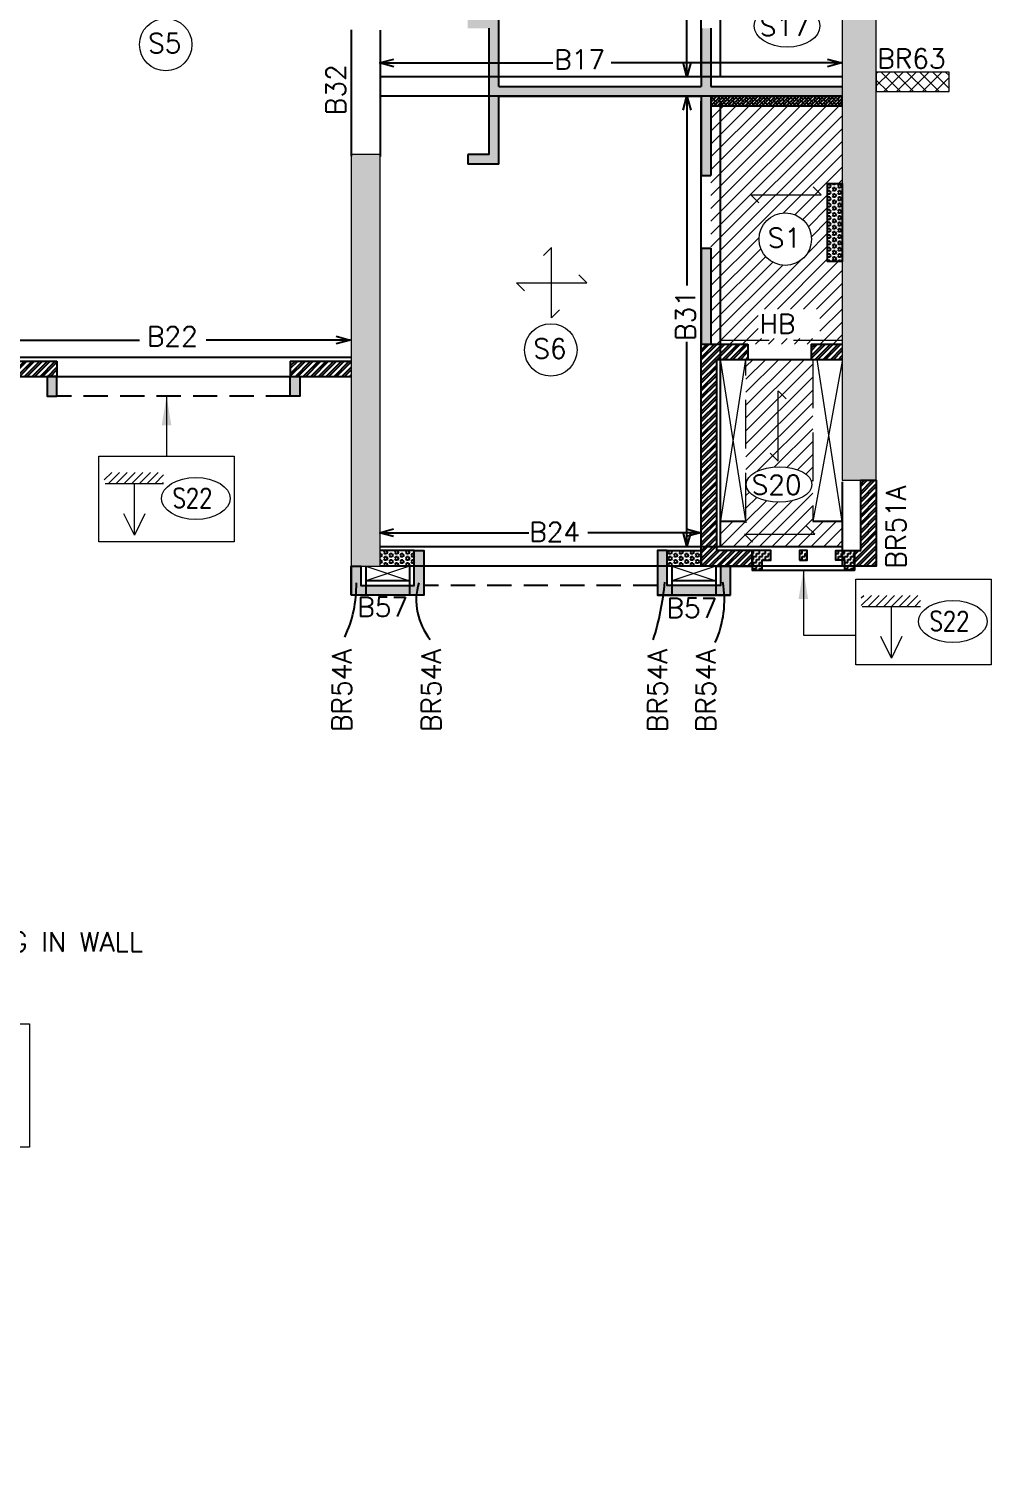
# Model space of a CAD drawing. Header units: millimetres. Extents: x 1181448 to 1317632, y -5734806 to -5633961.
# Drawn here: x 1218997 to 1228895, y -5663637 to -5648906 of the extents above; entities that cross this region are included whole.
import ezdxf

# ---------------------------------------------------------------- set-up
doc = ezdxf.new("R2010")
doc.units = ezdxf.units.MM
doc.header["$LTSCALE"] = 1000
doc.header["$MEASUREMENT"] = 0
for name, pattern in [('1', [0]), ('AUDIT_D_120904163729-0', [0]), ('HIDDEN', [0.375, 0.25, -0.125]), ('T8(T9 IS SIMILAR) - TYPICAL FLOOR ELEVATION$0$AUDIT_D_120904163729-0', [0]), ('T8(T9 IS SIMILAR) - TYPICAL FLOOR ELEVATION$0$HIDDEN', [0.375, 0.25, -0.125])]:
    doc.linetypes.add(name, pattern=pattern)
doc.layers.get('0').update_dxf_attribs({"linetype": 'AUDIT_D_120904163729-0'})
for name, color, linetype in [('100 MM THK. NON-STRUCTURAL WALL', 134, 'Continuous'), ('100 MM THK. NON-STRUCTURAL WALL FOR LEDGE WALL BELOW WASHBASIN COUNTER', 47, 'Continuous'), ('150 MM THK. BLOCK WORK.', 223, 'Continuous'), ('A_dim', 1, 'Continuous'), ('S-BEAM', 20, 'Continuous'), ('SCPL-BEAMS NO.', 7, 'Continuous'), ('T8(T9 IS SIMILAR) - TYPICAL FLOOR ELEVATION$0$A-WALL-FEATURES', 6, 'T8(T9 IS SIMILAR) - TYPICAL FLOOR ELEVATION$0$AUDIT_D_120904163729-0')]:
    doc.layers.add(name, color=color, linetype=linetype)
for name, color, linetype, lineweight in [('160 THK. STRUCT WALL', 7, 'Continuous', 15), ('200 THK. NON-STRUCT WALL -1', 6, 'Continuous', 15), ('3BHK-A$0$A-WALL- 160', 6, 'Continuous', 30), ('S-CUTOUT', 8, 'Continuous', 15), ('S-HATCH', 8, 'Continuous', 9), ('SCPL BEAM', 20, 'Continuous', 13), ('SCPL_DIM', 9, 'Continuous', 5), ('SCPL_SLAB MARK', 72, 'Continuous', 20)]:
    doc.layers.add(name, color=color, linetype=linetype, lineweight=lineweight)
for name, color, linetype, true_color in [('160MM THK.NON-STRUCTURAL WALLS', 7, 'Continuous', 0xea7b62), ('WALL - 0.16 thk STRUCTURAL', 7, '1', 0x24ffc8), ('WALL - 0.20 thk STRUCTURAL', 7, 'Continuous', 0xa60727)]:
    doc.layers.add(name, color=color, linetype=linetype, true_color=true_color)
doc.styles.add('ROMANS', font='romans.shx', dxfattribs={"width": 0.85})
doc.styles.add('SCPL', font='romans.shx')
doc.dimstyles.new('SCPL', dxfattribs={"dimscale": 0, "dimtxt": 300, "dimasz": 300, "dimexe": 100, "dimexo": 200, "dimgap": 150, "dimtad": 0, "dimdec": 0, "dimzin": 1, "dimdsep": 46, "dimtxsty": 'SCPL', "dimcen": 150, "dimclrd": 1, "dimclre": 2, "dimclrt": 5, "dimadec": 3, "dimazin": 0, "dimtfac": 1, "dimtdec": 0, "dimtofl": 0, "dimtmove": 2, "dimatfit": 3, "dimfxl": 0, "dimtolj": 1, "dimtzin": 0, "dimlwd": 15, "dimlwe": 13, "dimarcsym": 0})
doc.dimstyles.new('SCPL-DIM-150', dxfattribs={"dimscale": 100, "dimtxt": 2.25, "dimasz": 1.45, "dimexe": 1, "dimexo": 1, "dimgap": 1, "dimtad": 1, "dimdec": 0, "dimzin": 0, "dimdsep": 46, "dimtxsty": 'ROMANS', "dimblk": 'OPEN30', "dimcen": 0.09, "dimclrd": 256, "dimclre": 256, "dimclrt": 7, "dimadec": 0, "dimazin": 0, "dimtfac": 1, "dimtdec": 0, "dimtofl": 0, "dimtmove": 0, "dimatfit": 3, "dimldrblk": 'OPEN30', "dimfxl": 1, "dimtolj": 1, "dimtzin": 0, "dimarcsym": 0})
pattern_1 = [(180, (-1211317.337, 5713184.575), (-4e-15, -32.47595264), [18.75, -37.5]), (300, (-1211317.337, 5713184.575), (28.125, 16.23797632), [18.75, -37.5]), (240, (-1211336.087, 5713184.575), (28.125, -16.23797632), [18.75, -37.5])]
pattern_2 = [(45, (-1211317.99, 5714470.17), (-39.77475644, 39.77475644), []), (45, (-1211291.473, 5714470.17), (-39.77475644, 39.77475644), [])]
pattern_3 = [(45, (206682313.31, 159334334.52), (-66.291260736, 66.291260736), [])]

# ---------------------------------------------------------------- blocks, each defined once
blk = doc.blocks.new('A$C5F94338C')
at = {"layer": 'WALL - 0.16 thk STRUCTURAL'}
h = blk.add_hatch(color=256, dxfattribs=at)
h.dxf.hatch_style = 1
h.paths.add_polyline_path([(37780, 11560), (37480, 11560), (37480, 7325), (37780, 7325)])
at = {"layer": 'WALL - 0.20 thk STRUCTURAL'}
h = blk.add_hatch(color=256, dxfattribs=at)
h.dxf.hatch_style = 1
h.paths.add_polyline_path([(42880, 17710), (42530, 17710), (42530, 8210), (42880, 8210)])
at = {"layer": '160 THK. STRUCT WALL'}
for points in [[(42880, 17710), (42530, 17710), (42530, 8210), (42880, 8210)], [(37780, 11560), (37480, 11560), (37480, 7325), (37780, 7325)]]:
    blk.add_lwpolyline(points, close=True, dxfattribs=at)
blk = doc.blocks.new('HS')
at = {"linetype": 'Continuous'}
for p, q in [((-9.28, 0), (9.28, 0)), ((-9.28, 0), (-7.16, -2.12)), ((9.28, 0), (7.16, 2.12))]:
    blk.add_line(p, q, dxfattribs=at)
blk = doc.blocks.new('One WAy')
at = {"xscale": -38.94666666665216, "yscale": 38.94666666665216, "zscale": 38.94666666665216, "rotation": 270}
blk.add_blockref('HS', (0, 0), dxfattribs=at)
blk = doc.blocks.new('A$C42226032')
at = {"layer": 'SCPL_SLAB MARK'}
h = blk.add_hatch(dxfattribs=at)
h.set_pattern_fill('ANSI31', color=256, scale=0.2, angle=90)
h.set_pattern_definition([(135, (-48.789575, -510.390865), (-0.0176776695, -0.0176776695), [])])
h.paths.add_polyline_path([(-0.1372, -0.2348), (-0.1372, -0.2863), (0.1337, -0.2863), (0.1337, -0.2348)])
for p, q in [((0, 0), (0, -0.2348)), ((0, 0), (-0.0473, -0.0981)), ((0.0473, -0.0981), (0, 0)), ((0.1337, -0.2348), (-0.1337, -0.2348))]:
    blk.add_line(p, q, dxfattribs=at)
blk = doc.blocks.new('_Open30')
at = {"color": 0, "linetype": 'ByBlock', "lineweight": -2}
for p, q in [((-1, 0.27), (0, 0)), ((0, 0), (-1, -0.27)), ((0, 0), (-1, 0))]:
    blk.add_line(p, q, dxfattribs=at)
blk = doc.blocks.new('A$C9d47b38f')
at = {"layer": '100 MM THK. NON-STRUCTURAL WALL', "linetype": 'ByBlock'}
h = blk.add_hatch(dxfattribs=at)
h.set_pattern_fill('ZIGZAG', color=5, scale=250)
h.set_pattern_definition([(0, (-1211317.337, 5713184.575), (31.25, 31.25), [31.25, -31.25]), (90, (-1211286.087, 5713184.575), (-31.25, 31.25), [31.25, -31.25])])
h.paths.add_polyline_path([(-24984.6, -6798.9), (-24984.6, -6498.9), (-24884.6, -6498.9), (-24884.6, -6698.9), (-24334.6, -6698.9), (-24334.6, -6338.9), (-24234.6, -6338.9), (-24234.6, -6798.9)])
h.paths.add_polyline_path([(-21084.6, -6798.9), (-21084.6, -6498.9), (-21184.6, -6498.9), (-21184.6, -6698.9), (-21734.6, -6698.9), (-21734.6, -6338.9), (-21834.6, -6338.9), (-21834.6, -6798.9)])
h.paths.add_polyline_path([(-20459.7, -4748.9), (-20459.7, -4548.9), (-20559.7, -4548.9), (-20559.7, -4748.9)])
h.paths.add_polyline_path([(-17959.7, -4548.9), (-17959.7, -4748.9), (-18059.7, -4748.9), (-18059.7, -4548.9)])
h.paths.add_polyline_path([(-14684.5, 3245.8), (-14684.5, 3445.8), (-14784.5, 3445.8), (-14784.5, 3245.8)])
h.paths.add_polyline_path([(-17185.3, 3445.8), (-17185.3, 3245.8), (-17285.3, 3245.8), (-17285.3, 3445.8)])
h.paths.add_polyline_path([(-15574.7, 11294.9), (-15104.5, 11294.9), (-15104.5, 10834.9), (-15204.5, 10834.9), (-15204.5, 11194.9), (-15574.7, 11194.9)])
h.paths.add_polyline_path([(-13004.5, 10834.9), (-13004.5, 11294.9), (-12184.7, 11294.9), (-12184.7, 11194.9), (-12904.5, 11194.9), (-12904.5, 10834.9)])
h.paths.add_polyline_path([(-11654.8, 12094.3), (-11654.8, 12294.3), (-11554.8, 12294.3), (-11554.8, 12094.3)])
h.paths.add_polyline_path([(-9454.7, 12294.3), (-9454.7, 12094.3), (-9354.7, 12094.3), (-9354.7, 12294.3)])
h.paths.add_polyline_path([(-635.5, 12294.3), (-635.5, 12094.3), (-735.5, 12094.3), (-735.5, 12294.3)])
h.paths.add_polyline_path([(1564.7, 12094.3), (1564.7, 12294.3), (1464.7, 12294.3), (1464.7, 12094.3)])
h.paths.add_polyline_path([(2914.5, 10834.9), (2914.5, 11294.9), (2094.9, 11294.9), (2094.9, 11194.9), (2814.5, 11194.9), (2814.5, 10834.9)])
h.paths.add_polyline_path([(5484.6, 11294.9), (5014.5, 11294.9), (5014.5, 10834.9), (5114.5, 10834.9), (5114.5, 11194.9), (5484.6, 11194.9)])
h.paths.add_polyline_path([(4594.4, 3245.8), (4594.4, 3445.8), (4694.4, 3445.8), (4694.4, 3245.8)])
h.paths.add_polyline_path([(7095.2, 3445.8), (7095.2, 3245.8), (7195.2, 3245.8), (7195.2, 3445.8)])
h.paths.add_polyline_path([(10369.5, -4748.9), (10369.5, -4548.9), (10469.5, -4548.9), (10469.5, -4748.9)])
h.paths.add_polyline_path([(7869.5, -4548.9), (7869.5, -4748.9), (7969.5, -4748.9), (7969.5, -4548.9)])
h.paths.add_polyline_path([(10994.5, -6798.9), (10994.5, -6498.9), (11094.5, -6498.9), (11094.5, -6698.9), (11644.4, -6698.9), (11644.4, -6338.9), (11744.4, -6338.9), (11744.4, -6798.9)])
h.paths.add_polyline_path([(14894.4, -6798.9), (14894.4, -6498.9), (14794.4, -6498.9), (14794.4, -6698.9), (14244.4, -6698.9), (14244.4, -6338.9), (14144.4, -6338.9), (14144.4, -6798.9)])
h.paths.add_polyline_path([(5684.6, -14400.1), (5584.6, -14400.1), (5584.6, -14600.1), (5039.5, -14600.1), (5039.5, -14240.1), (4939.5, -14240.1), (4939.5, -14700.1), (5684.6, -14700.1)])
h.paths.add_polyline_path([(2839.5, -14240.1), (2739.5, -14240.1), (2739.5, -14600.1), (2094.9, -14600.1), (2094.9, -14700.1), (2839.5, -14700.1)])
h.paths.add_polyline_path([(-635.5, -15699.5), (-635.5, -15499.5), (-735.5, -15499.5), (-735.5, -15699.5)])
h.paths.add_polyline_path([(1564.7, -15499.5), (1564.7, -15699.5), (1464.7, -15699.5), (1464.7, -15499.5)])
h.paths.add_polyline_path([(-9454.7, -15699.5), (-9454.7, -15499.5), (-9354.7, -15499.5), (-9354.7, -15699.5)])
h.paths.add_polyline_path([(-11654.8, -15499.5), (-11654.8, -15699.5), (-11554.8, -15699.5), (-11554.8, -15499.5)])
h.paths.add_polyline_path([(-12929.6, -14240.1), (-12829.6, -14240.1), (-12829.6, -14600.1), (-12185.1, -14600.1), (-12185.1, -14700.1), (-12929.6, -14700.1)])
h.paths.add_polyline_path([(-15774.7, -14400.1), (-15674.7, -14400.1), (-15674.7, -14600.1), (-15129.6, -14600.1), (-15129.6, -14240.1), (-15029.6, -14240.1), (-15029.6, -14700.1), (-15774.7, -14700.1)])
h = blk.add_hatch(dxfattribs=at)
h.set_pattern_fill('ZIGZAG', color=5, scale=250)
h.set_pattern_definition([(9e-15, (-1211317.337, 5713184.575), (31.25, 31.25), [31.25, -31.25]), (90, (-1211286.087, 5713184.575), (-31.25, 31.25), [31.25, -31.25])])
h.paths.add_polyline_path([(16044.5, -1564.9), (14694.5, -1564.9), (14694.5, -965), (14594.5, -965), (14594.5, -1564.9), (12514.5, -1564.9), (12514.5, -865), (12194.8, -865), (12194.8, -965), (12414.5, -965), (12414.5, -2264.9), (12194.8, -2264.9), (12194.8, -2364.9), (12514.5, -2364.9), (12514.5, -1664.9), (14594.5, -1664.9), (14594.5, -2479.9), (14694.5, -2479.9), (14694.5, -1664.9), (16044.5, -1664.9)])
h.paths.add_polyline_path([(16044.5, -64.9), (15444.5, -64.9), (15444.5, 35.1), (16044.5, 35.1)])
h.paths.add_polyline_path([(14694.5, 2485.1), (14594.5, 2485.1), (14594.5, -64.9), (14694.5, -64.9)])
h.paths.add_polyline_path([(14694.5, -4214.9), (14594.5, -4214.9), (14594.5, -3229.9), (14694.5, -3229.9)])
h.paths.add_polyline_path([(6325.1, -2190.5), (7145, -2190.5), (7145, -2290.5), (6325.1, -2290.5)])
h.paths.add_polyline_path([(5445.1, -2190.5), (4545, -2190.5), (4545, -2290.5), (5445.1, -2290.5)])
h.paths.add_polyline_path([(7094.7, -965.3), (4694.9, -965.3), (4694.9, -865.3), (7094.7, -865.3)])
h.paths.add_polyline_path([(3794.9, 1384.4), (3694.9, 1384.4), (3694.9, -965.3), (3794.9, -965.3)])
h.paths.add_polyline_path([(2944.9, -965.3), (2268.6, -965.3), (2268.6, -865.3), (2944.9, -865.3)])
h.paths.add_polyline_path([(4355.3, -7024), (5145, -7025.1), (5144.9, -6925.1), (5145, -6925.1), (5045, -6925.1), (4355.3, -6924)])
h.paths.add_polyline_path([(7830, 3244.7), (7345, 3245), (7345, 3144.5), (7829.9, 3144.5)])
h.paths.add_polyline_path([(14594.6, 4629.9), (14034.9, 4629.8), (14034.9, 4529.9), (14594.6, 4529.9)])
h.paths.add_polyline_path([(7045, -2539.4), (7145, -2539.4), (7145, -2289.4), (7045, -2289.4)])
h = blk.add_hatch(dxfattribs=at)
h.set_pattern_fill('ZIGZAG', color=5, scale=250)
h.set_pattern_definition([(0, (-1117707.342, 5716381.556), (31.25, 31.25), [31.25, -31.25]), (90, (-1117676.092, 5716381.556), (-31.25, 31.25), [31.25, -31.25])])
h.paths.add_polyline_path([(15604.9, -6439), (15685.1, -6439), (15685.1, -6339), (15604.9, -6339)])
edge = h.paths.add_edge_path()
edge.add_line((16169.8, -6489), (16169.8, -6539))
edge.add_line((16169.8, -6539), (16069.8, -6539))
edge.add_line((16069.8, -6539), (16069.8, -6489))
edge.add_line((16069.8, -6489), (16069.8, -6439))
edge.add_line((16069.8, -6439), (15980, -6439))
edge.add_line((15980, -6439), (15980, -6339))
edge.add_line((15980, -6339), (16169.8, -6339))
edge.add_line((16169.8, -6339), (16169.8, -6489))
edge.add_line((15120, -6489), (15120, -6539))
edge.add_line((15120, -6539), (15220, -6539))
edge.add_line((15220, -6539), (15220, -6489))
edge.add_line((15220, -6489), (15220, -6439))
edge.add_line((15220, -6439), (15310, -6439))
edge.add_line((15310, -6439), (15310, -6339))
edge.add_line((15310, -6339), (15120, -6339))
edge.add_line((15120, -6339), (15120, -6489))
at = {"layer": '100 MM THK. NON-STRUCTURAL WALL FOR LEDGE WALL BELOW WASHBASIN COUNTER'}
h = blk.add_hatch(dxfattribs=at)
h.set_pattern_fill('ANSI38', color=5, scale=200)
h.set_pattern_definition([(45, (-27235.268, -16184.57), (-17.67767, 17.67767), []), (135, (-27235.268, -16184.57), (-53.033009, 17.67767), [62.5, -37.5])])
h.paths.add_polyline_path([(14694.6, -1663.9), (14694.6, -1764.1), (16044.5, -1764.1), (16044.5, -1663.9)])
at = {"layer": '150 MM THK. BLOCK WORK.'}
h = blk.add_hatch(dxfattribs=at)
h.set_pattern_fill('HEX', color=5, scale=150, angle=180)
h.set_pattern_definition([(180, (-1211317.337, 5713084.575), (-4e-15, -32.47595264), [18.75, -37.5]), (300, (-1211317.337, 5713084.575), (28.125, 16.23797632), [18.75, -37.5]), (240, (-1211336.087, 5713084.575), (28.125, -16.23797632), [18.75, -37.5])])
h.paths.add_polyline_path([(15894.5, -2563.9), (16044.5, -2563.9), (16044.5, -3363.9), (15894.5, -3363.9)])
h = blk.add_hatch(dxfattribs=at)
h.set_pattern_fill('HEX', color=5, scale=150, angle=180)
h.set_pattern_definition(pattern_1)
h.paths.add_polyline_path([(11644.4, -6500.2), (11294.5, -6500.2), (11294.5, -6340.1), (11644.4, -6340.1)])
h = blk.add_hatch(dxfattribs=at)
h.set_pattern_fill('HEX', color=5, scale=150, angle=180)
h.set_pattern_definition(pattern_1)
h.paths.add_polyline_path([(14244.4, -6338.9), (14594.5, -6338.9), (14594.5, -6498.9), (14244.4, -6498.9)])
at = {"layer": '160MM THK.NON-STRUCTURAL WALLS', "linetype": 'ByBlock'}
h = blk.add_hatch(dxfattribs=at)
h.set_pattern_fill('ANSI32', color=5, scale=150)
h.set_pattern_definition(pattern_2)
h.paths.add_polyline_path([(15119.5, -6500.3), (15119.5, -6340.2), (14754.5, -6340.2), (14754.5, -4375.1), (15074.5, -4375.1), (15074.5, -4215.1), (14594.5, -4215.1), (14594.5, -6340.1), (14594.5, -6338.9), (14594.5, -6498.9)])
h = blk.add_hatch(dxfattribs=at)
h.set_pattern_fill('ANSI32', color=5, scale=150)
h.set_pattern_definition(pattern_2)
h.paths.add_polyline_path([(16044.5, -4215.1), (15724.5, -4215.1), (15724.5, -4375.1), (16044.5, -4375.1)])
h = blk.add_hatch(dxfattribs=at)
h.set_pattern_fill('ANSI32', color=5, scale=150)
h.set_pattern_definition(pattern_2)
h.paths.add_polyline_path([(7969.6, -4550.1), (7344.7, -4550.1), (7344.7, -4390.1), (7969.6, -4390.1)])
h = blk.add_hatch(dxfattribs=at)
h.set_pattern_fill('ANSI32', color=5, scale=150)
h.set_pattern_definition(pattern_2)
h.paths.add_polyline_path([(10369.6, -4390.1), (10994.5, -4390.1), (10994.5, -4550.1), (10369.6, -4550.1)])
h = blk.add_hatch(dxfattribs=at)
h.set_pattern_fill('ANSI32', color=5, scale=150)
h.set_pattern_definition(pattern_2)
h.paths.add_polyline_path([(16394.5, -6500.3), (16394.5, -5615), (16234.5, -5615), (16234.5, -6340.1), (16169.5, -6340.2), (16169.5, -6500.4)])
at = {"layer": '200 THK. NON-STRUCT WALL -1', "linetype": 'ByBlock'}
h = blk.add_hatch(dxfattribs=at)
h.set_pattern_fill('ANSI37', color=5, scale=750, angle=90)
h.set_pattern_definition([(135, (-5712289.845, -1149614.77), (-66.2912607, -66.2912607), []), (225, (-5712289.845, -1149614.77), (66.2912607, -66.2912607), [])])
h.paths.add_polyline_path([(17144.7, -1615.3), (17144.7, -1415.3), (16394.7, -1415.3), (16394.7, -1615.3)])
at = {"layer": 'S-HATCH'}
h = blk.add_hatch(dxfattribs=at)
h.set_pattern_fill('ANSI31', color=5, scale=750)
h.set_pattern_definition(pattern_3)
edge = h.paths.add_edge_path(flags=16)
edge.add_arc((15459, -3134.9), 269.9, 0, 360)
h.paths.add_polyline_path([(15256.7, -3271.5), (15623.3, -3271.5), (15623.3, -2971.5), (15256.7, -2971.5)], flags=0)
h.paths.add_polyline_path([(15181.2, -4156.4), (15814.5, -4156.4), (15814.5, -3856.4), (15181.2, -3856.4)], flags=16)
h.paths.add_polyline_path([(15894.5, -2563.9), (16044.2, -2563.9), (16044.2, -1764), (14694.5, -1764), (14694.8, -4213.9), (16044.5, -4213.9), (16044.2, -3363.9), (15894.5, -3363.9)])
h = blk.add_hatch(dxfattribs=at)
h.set_pattern_fill('ANSI31', color=5, scale=750)
h.set_pattern_definition(pattern_3)
h.paths.add_polyline_path([(15741.3, -4373.9), (15724.5, -4373.9), (15074.5, -4373.9), (15074.5, -4373.9), (15052.9, -4373.9), (15052.9, -6038.9), (14796.7, -6038.9), (14794.5, -6052.9), (14794.5, -6298.9), (16044.2, -6298.9), (16044.2, -6038.9), (15741.8, -6038.9), (15741.3, -6041.6)])
edge = h.paths.add_edge_path(flags=16)
edge.add_ellipse((15395.8, -5659.6), major_axis=(-337.6, 0), ratio=0.540494, start_angle=0, end_angle=360)
h.paths.add_polyline_path([(15090.7, -5812.4), (15705, -5812.4), (15705, -5512.4), (15090.7, -5512.4)], flags=24)
at = {"layer": '100 MM THK. NON-STRUCTURAL WALL', "color": 5, "linetype": 'ByBlock'}
for p, q in [((12514.5, -1563.9, 0.7), (12514.5, -863.9, 0.7)), ((12414.5, -2263.9, 0.7), (12414.5, -963.9, 0.7)), ((14594.5, -963.9, 0.7), (14594.5, -1563.9, 0.7)), ((14694.5, -963.9, 0.7), (14694.5, -1563.9, 0.7)), ((12514.5, -1563.9, 0.7), (14594.5, -1563.9, 0.7)), ((14694.5, -1563.9, 0.7), (16044.5, -1563.9, 0.7)), ((12514.5, -2363.9, 0.7), (12514.5, -1663.9, 0.7)), ((12514.5, -1663.9, 0.7), (14594.5, -1663.9, 0.7)), ((14594.5, -1663.9, 0.7), (14594.5, -2478.9, 0.7)), ((14694.5, -1663.9, 0.7), (16044.5, -1663.9, 0.7)), ((14694.5, -1663.9, 0.7), (14694.5, -2478.9, 0.7)), ((12414.5, -2263.9, 0.7), (12194.8, -2263.9, 0.7)), ((12194.8, -2263.9, 0.7), (12194.8, -2363.9, 0.7)), ((12514.5, -2363.9, 0.7), (12194.8, -2363.9, 0.7)), ((14594.5, -2478.9, 0.7), (14694.5, -2478.9, 0.7)), ((14594.5, -3228.9, 0.7), (14694.5, -3228.9, 0.7)), ((14594.5, -3228.9, 0.7), (14594.5, -4213.9, 0.7)), ((14694.5, -3228.9, 0.7), (14694.5, -4213.9, 0.7))]:
    blk.add_line(p, q, dxfattribs=at)
at = {"layer": '100 MM THK. NON-STRUCTURAL WALL', "color": 5}
blk.add_line((15044.4, -1664, 0.7), (15694.6, -1664, 0.7), dxfattribs=at)
at = {"layer": '100 MM THK. NON-STRUCTURAL WALL', "color": 5, "linetype": 'ByBlock', "elevation": 0.2}
for points in [[(7869.5, -4548.9), (7869.5, -4748.9), (7969.5, -4748.9), (7969.5, -4548.9)], [(10369.5, -4748.9), (10369.5, -4548.9), (10469.5, -4548.9), (10469.5, -4748.9)], [(10994.5, -6798.9), (10994.5, -6498.9), (11094.5, -6498.9), (11094.5, -6698.9), (11644.4, -6698.9), (11644.4, -6338.9), (11744.4, -6338.9), (11744.4, -6798.9)], [(14894.4, -6798.9), (14894.4, -6498.9), (14794.4, -6498.9), (14794.4, -6698.9), (14244.4, -6698.9), (14244.4, -6338.9), (14144.4, -6338.9), (14144.4, -6798.9)]]:
    blk.add_lwpolyline(points, close=True, dxfattribs=at)
at = {"layer": '100 MM THK. NON-STRUCTURAL WALL', "color": 5, "elevation": 0.2}
for points in [[(15120, -6489), (15120, -6489), (15120, -6539), (15220, -6539), (15220, -6489), (15220, -6439), (15310, -6439), (15310, -6339), (15120, -6339), (15120, -6489)], [(16169.8, -6489), (16169.8, -6489), (16169.8, -6539), (16069.8, -6539), (16069.8, -6489), (16069.8, -6439), (15980, -6439), (15980, -6339), (16169.8, -6339), (16169.8, -6489)]]:
    blk.add_lwpolyline(points, dxfattribs=at)
blk.add_lwpolyline([(15604.9, -6439), (15685.1, -6439), (15685.1, -6339), (15604.9, -6339)], close=True, dxfattribs=at)
at = {"layer": '100 MM THK. NON-STRUCTURAL WALL FOR LEDGE WALL BELOW WASHBASIN COUNTER', "color": 5, "elevation": 0.7}
blk.add_lwpolyline([(16044.5, -1663.9), (14694.6, -1663.9), (14694.6, -1764.1), (16044.5, -1764.1)], close=True, dxfattribs=at)
at = {"layer": '150 MM THK. BLOCK WORK.', "color": 5, "linetype": 'ByBlock'}
for p, q in [((11644.4, -6338.9, 0.2), (11294.5, -6338.9, 0.7)), ((11644.4, -6498.9, 0.2), (11294.5, -6498.9, 0.7))]:
    blk.add_line(p, q, dxfattribs=at)
at = {"layer": '150 MM THK. BLOCK WORK.', "color": 5, "elevation": 0.7}
blk.add_lwpolyline([(15894.5, -2563.9), (16044.5, -2563.9), (16044.5, -3363.9), (15894.5, -3363.9)], close=True, dxfattribs=at)
at = {"layer": '150 MM THK. BLOCK WORK.', "color": 5, "linetype": 'ByBlock', "elevation": 0.2}
blk.add_lwpolyline([(14244.4, -6338.9), (14594.5, -6338.9), (14594.5, -6498.9), (14244.4, -6498.9)], close=True, dxfattribs=at)
at = {"layer": '160MM THK.NON-STRUCTURAL WALLS', "color": 5, "linetype": 'ByBlock'}
for p, q in [((14594.5, -6498.9, 0.7), (14594.5, -4213.9, 0.7)), ((14594.5, -4213.9, 0.7), (15074.5, -4213.9, 0.7)), ((15074.5, -4213.9, 0.7), (15074.5, -4373.9, 0.7)), ((15724.5, -4213.9, 0.7), (15724.5, -4373.9, 0.7)), ((15724.5, -4213.9, 0.7), (16044.5, -4213.9, 0.7)), ((7344.7, -4388.9, 0.7), (7969.6, -4388.9, 0.7)), ((7969.6, -4388.9, 0.7), (7969.6, -4548.9, 0.7)), ((10369.6, -4388.9, 0.7), (10369.6, -4548.9, 0.7)), ((10369.6, -4388.9, 0.7), (10994.5, -4388.9, 0.7)), ((14754.5, -6338.9, 0.7), (14754.5, -4373.9, 0.7)), ((14754.5, -4373.9, 0.7), (15074.5, -4373.9, 0.7)), ((15724.5, -4373.9, 0.7), (16044.5, -4373.9, 0.7)), ((7344.7, -4548.9, 0.7), (7969.6, -4548.9, 0.7)), ((10369.6, -4548.9, 0.7), (10994.5, -4548.9, 0.7)), ((14754.5, -6498.9, 0.7), (14594.5, -6498.9, 0.7))]:
    blk.add_line(p, q, dxfattribs=at)
at = {"layer": '160MM THK.NON-STRUCTURAL WALLS', "color": 5, "linetype": 'ByBlock', "elevation": 0.7}
for points in [[(16234.5, -6338.9), (16234.5, -5613.8), (16394.5, -5613.8), (16394.5, -6499.1), (16235, -6499.1)], [(14754.5, -6498.9), (15119.5, -6498.9), (15119.5, -6338.9), (14754.5, -6338.9)], [(16235, -6499.1), (16169.5, -6499.2), (16169.5, -6338.9), (16235, -6338.9)]]:
    blk.add_lwpolyline(points, dxfattribs=at)
at = {"layer": '200 THK. NON-STRUCT WALL -1', "color": 5, "linetype": 'ByBlock', "elevation": 0.2}
blk.add_lwpolyline([(17144.7, -1615.3), (17144.7, -1415.3), (16394.7, -1415.3), (16394.7, -1615.3)], close=True, dxfattribs=at)
at = {"layer": '200 THK. NON-STRUCT WALL -1', "color": 5, "elevation": 0.2}
blk.add_lwpolyline([(17144.7, -1415.3), (16394.7, -1415.3), (16394.7, -1615.3), (17144.7, -1615.3)], close=True, dxfattribs=at)
at = {"layer": '3BHK-A$0$A-WALL- 160', "color": 5, "linetype": 'ByBlock'}
for p, q in [((11294.9, -2263.9, 0.7), (11294.8, -2263.9, 0.7)), ((11294.9, -2363.9, 0.7), (11294.8, -2363.9, 0.7))]:
    blk.add_line(p, q, dxfattribs=at)
at = {"layer": 'S-BEAM', "color": 5}
for p, q in [((14593.9, -1463.9, 0.7), (14593.9, 3054.5, 0.6)), ((14793.9, -1463.9, 0.7), (14793.9, 3054.5, 0.6)), ((10994.2, -980.3, -0.2), (10994.2, -2280.3, -0.2)), ((11294.3, -984.6, -0.2), (11294.3, -2284.6, -0.2)), ((16044.2, -1463.9, 0.7), (11294.3, -1463.9, 0.7)), ((16044.2, -1663.9, 0.7), (11294.3, -1663.9, 0.7)), ((14594.5, -6298.9, 0.7), (14594.5, -1713.9, 0.8)), ((14794.5, -6298.9, 0.7), (14794.5, -1713.9, 0.8)), ((7344.4, -4348.9, 0.6), (10994.2, -4348.9, 0.7)), ((7344.4, -4548.9, 0.6), (10994.2, -4548.9, 0.7)), ((16044.2, -5630.2, -0.2), (16044.2, -6498.9, -0.2)), ((16394.3, -5630.2, -0.2), (16394.3, -6499.1, -0.2)), ((15054.6, -6038.9, 0.6), (14794.5, -6038.9, 0.7)), ((16041.5, -6038.9, 0.1), (15741, -6038.9, 0.3)), ((16044.2, -6298.9, 0.7), (11294.2, -6298.9, 0.7)), ((10994.9, -6499.1, 0.9), (10994.9, -6799.1, 0.9)), ((11144.9, -6499.1, 0.9), (11144.9, -6799.1, 0.9)), ((16394.3, -6498.9, 0.7), (11294.2, -6498.9, 0.7)), ((11594.1, -6499, 1.2), (11594.1, -6799.1, 1.2)), ((11744.1, -6499, 1.2), (11744.1, -6799.1, 1.2)), ((14144.1, -6499, 1.2), (14144.1, -6799.1, 1.2)), ((14294.1, -6499, 1.2), (14294.1, -6799.1, 1.2)), ((14744.1, -6499.1, 1.2), (14744.1, -6799.1, 1.2)), ((14894.1, -6499.1, 1.2), (14894.1, -6799.1, 1.2)), ((11594.1, -6649.1, 1.2), (11144.9, -6649.1, 0.9)), ((14744.1, -6649.1, 1.2), (14294.1, -6649.1, 1.2)), ((11744.1, -6799.1, 1.2), (10994.9, -6799.1, 0.9)), ((14894.1, -6799.1, 1.2), (14144.1, -6799.1, 1.2))]:
    blk.add_line(p, q, dxfattribs=at)
at = {"layer": 'S-BEAM', "color": 5, "linetype": 'HIDDEN', "ltscale": 500}
blk.add_line((14794.1, -4373.9, 0.6), (16044.1, -4373.9, 0.7), dxfattribs=at)
at = {"layer": 'S-BEAM', "color": 5, "elevation": 0.7}
blk.add_lwpolyline([(15120, -6498.9), (15120, -6539), (16169.8, -6539), (16169.8, -6499.2)], dxfattribs=at)
at = {"layer": 'S-BEAM', "color": 5}
for centre, radius, start, end in [((9799.9, -6696.1, 1.2), 1249.4, 334.78095, 1.13615), ((12308.7, -6848, 1.4), 643.6, 164.06494, 219.02165), ((11428.8, -6414.7, 1.4), 2802.4, 342.48824, 354.91635), ((13766.2, -6844.3, 1.4), 1067.3, 335.59859, 9.77875)]:
    blk.add_arc(centre, radius, start, end, dxfattribs=at)
at = {"layer": 'S-CUTOUT', "color": 5, "linetype": 'HIDDEN', "ltscale": 500}
for p, q in [((14794.1, -6055.3, 0.1), (15052.9, -4373.9, 0.7)), ((14794.1, -4390.4, -0.2), (15052.9, -6055.3, 0.1)), ((16044.1, -4390.4, -0.2), (15741.7, -6039.1, 1.4)), ((16044.2, -6038.9, -0.2), (15785.3, -4373.9, 0.7)), ((11594.1, -6499, 1.2), (11144.9, -6649.1, 0.9)), ((11144.9, -6499.1, 0.9), (11594.1, -6649.1, 1.2)), ((14294.1, -6499, 1.2), (14744.1, -6649.1, 1.2)), ((14744.1, -6499.1, 1.2), (14294.1, -6649.1, 1.2))]:
    blk.add_line(p, q, dxfattribs=at)
at = {"layer": 'SCPL BEAM', "color": 5, "linetype": 'HIDDEN', "ltscale": 2}
blk.add_line((14794.1, -4173.9, 0.6), (16044.1, -4173.9, 0.7), dxfattribs=at)
at = {"layer": 'SCPL BEAM', "color": 5, "linetype": 'HIDDEN', "ltscale": 2, "elevation": -0.2}
blk.add_lwpolyline([(15052.9, -6038.9), (15052.9, -4373.9), (15741.3, -4373.9), (15741.3, -6038.9)], dxfattribs=at)
at = {"layer": 'SCPL_SLAB MARK', "color": 5}
for points, elevation in [([(8400.6, -5368.9), (9794.3, -5368.9), (9794.3, -6249.6), (8400.6, -6249.6)], 0.2), ([(16183.8, -6634.2), (17577.5, -6634.2), (17577.5, -7514.8), (16183.8, -7514.8)], 2.7), ([(6761, -11207.2), (7686.9, -11207.2), (7686.9, -12478.4), (6761, -12478.4)], 2.7)]:
    blk.add_lwpolyline(points, close=True, dxfattribs=dict(at, elevation=elevation))
for centre in [(9089, -1133.2, 0.2), (15459, -3134.9, 0.2), (13048.2, -4275, 0.2)]:
    blk.add_circle(centre, 269.9, dxfattribs=at)
for centre, major_axis, ratio in [((15478, -940, -0.2), (-337.6, 0), 0.653464), ((9398, -5803.1, -2.2), (-352.4, 0), 0.6128916), ((15395.8, -5659.6, -0.2), (-337.6, 0), 0.540494), ((17181.2, -7068.4, 0.3), (-352.4, 0), 0.6128916)]:
    blk.add_ellipse(centre, major_axis=major_axis, ratio=ratio, start_param=-1.5707963, end_param=4.712389, dxfattribs=at)
at = {"layer": 'T8(T9 IS SIMILAR) - TYPICAL FLOOR ELEVATION$0$A-WALL-FEATURES', "color": 5, "linetype": 'T8(T9 IS SIMILAR) - TYPICAL FLOOR ELEVATION$0$HIDDEN'}
for p, q in [((10369.4, -4748.9, 0.2), (7969.4, -4748.9, 0.2)), ((14144.3, -6699.1, 1), (11744.3, -6699.1, 1))]:
    blk.add_line(p, q, dxfattribs=at)
at = {"layer": 'T8(T9 IS SIMILAR) - TYPICAL FLOOR ELEVATION$0$A-WALL-FEATURES', "color": 5, "linetype": 'ByBlock', "elevation": 0.1}
for points in [[(7869.4, -4548.9), (7869.4, -4748.9), (7969.4, -4748.9), (7969.4, -4548.9)], [(10369.4, -4748.9), (10369.5, -4548.9), (10469.5, -4548.9), (10469.4, -4748.9)]]:
    blk.add_lwpolyline(points, close=True, dxfattribs=at)
at = {"layer": '160 THK. STRUCT WALL', "color": 5}
blk.add_blockref('A$C5F94338C', (-26485.3, -13825.3, 0.2), dxfattribs=at)
at = {"layer": 'SCPL_SLAB MARK', "color": 5, "xscale": -1, "rotation": 270}
for p in [(15467.4, -2678.6, 0.2), (13056.6, -3583.4, 0.2), (15400.1, -6170.7, 0.3)]:
    blk.add_blockref('One WAy', p, dxfattribs=at)
at = {"layer": 'SCPL_SLAB MARK', "color": 5, "xscale": -1}
blk.add_blockref('One WAy', (13056.6, -3583.4, 0.2), dxfattribs=at)
at = {"layer": 'SCPL_SLAB MARK', "color": 5}
blk.add_blockref('One WAy', (15384.8, -5057.4, 0.2), dxfattribs=at)
at = {"layer": 'SCPL_SLAB MARK', "color": 5, "xscale": -2251.770066891658, "yscale": 2251.770066891658, "zscale": 2251.770066891658, "rotation": 180.0012183231945}
for p in [(8766.3, -6180.3, -2.2), (16549.5, -7445.5, 0.3)]:
    blk.add_blockref('A$C42226032', p, dxfattribs=at)
at = {"layer": 'SCPL-BEAMS NO.', "color": 5, "style": 'SCPL'}
for s, p in [('BR63', (16405.3, -1376.6, -0.1)), ('B17', (13082.6, -1387.3, 0.6)), ('HB', (15193.1, -4106.4, 0.8)), ('B22', (8896.2, -4234.6, -0.4)), ('B24', (12826.2, -6246.8, -0.2)), ('B57', (11058.3, -7018.7, 0.9)), ('B57', (14237, -7029.7, 1.2)), ('OPENING IN WALL', (6513.7, -10465.1, 0.7))]:
    blk.add_text(s, height=200, dxfattribs=at).set_placement(p)
for s, p in [('B32', (10938.1, -1858.5, -0.3)), ('B31', (14533.9, -4181.1, 1)), ('BR51A', (16697.2, -6523.7, 0.6)), ('BR54A', (10998.6, -8205.2, 1.2)), ('BR54A', (11919, -8205.2, 1.4)), ('BR54A', (14244.2, -8205.8, 1.4)), ('BR54A', (14742, -8205.8, 1.2))]:
    blk.add_text(s, height=200, rotation=90, dxfattribs=at).set_placement(p)
at = {"layer": 'SCPL_SLAB MARK', "color": 5, "style": 'SCPL'}
for s, p in [('S17', (15194.4, -1042.9, -0.2)), ('S5', (8908, -1219.8, 0.2)), ('S1', (15278.1, -3221.5, 0.2)), ('S6', (12867.3, -4361.6, 0.2)), ('S20', (15112.2, -5762.4, -0.2))]:
    blk.add_text(s, height=200, dxfattribs=at).set_placement(p)
at = {"layer": 'SCPL_SLAB MARK', "color": 5, "style": 'SCPL', "width": 0.8}
for p in [(9157.1, -5899.4, -2.2), (16940.3, -7164.6, 0.3)]:
    blk.add_text('S22', height=200, dxfattribs=at).set_placement(p)
at = {"layer": 'S-BEAM', "color": 5}
for points in [[(9097.5, -4748.9, 0.2), (9097.5, -5368.9, 0.2)], [(15644.9, -6539, 0.2), (15644.9, -7210.3, 0.2), (16183.8, -7210.3, 0.2)]]:
    blk.add_leader(points, dimstyle='SCPL', override={"dimscale": 1}, dxfattribs=at)
at = {"layer": 'SCPL_DIM', "color": 5}
for points in [[(14447.5, -1463.9, -0.2), (14447.5, 61.4, -0.2)], [(11288.2, -1321.6, 0.2), (13068.2, -1321.6, 0.2)], [(16038.7, -1321.6, 0.2), (13668.5, -1321.6, 0.2)], [(14447.5, -1663.9, -0.2), (14447.5, -3610.3, -0.2)], [(7339.9, -4173.4, 0.2), (8819.8, -4173.4, 0.2)], [(10986.9, -4173.4, 0.2), (9504.5, -4173.4, 0.2)], [(14447.5, -6294.3, -0.2), (14447.5, -4191.7, -0.2)], [(11287, -6156, 0.2), (12821.2, -6156, 0.2)], [(14586.5, -6156, 0.2), (13430.6, -6156, 0.2)]]:
    blk.add_leader(points, dimstyle='SCPL-DIM-150', override={"dimgap": 1, "dimtad": 0, "dimfxl": 150, "dimtfill": 1}, dxfattribs=at)

msp = doc.modelspace()

# ---------------------------------------------------------------- block references
at = {"layer": 'A_dim', "linetype": 'ByBlock'}
msp.add_blockref('A$C9d47b38f', (1211317, -5647937, 0), dxfattribs=at)

doc.saveas('drawing.dxf')
